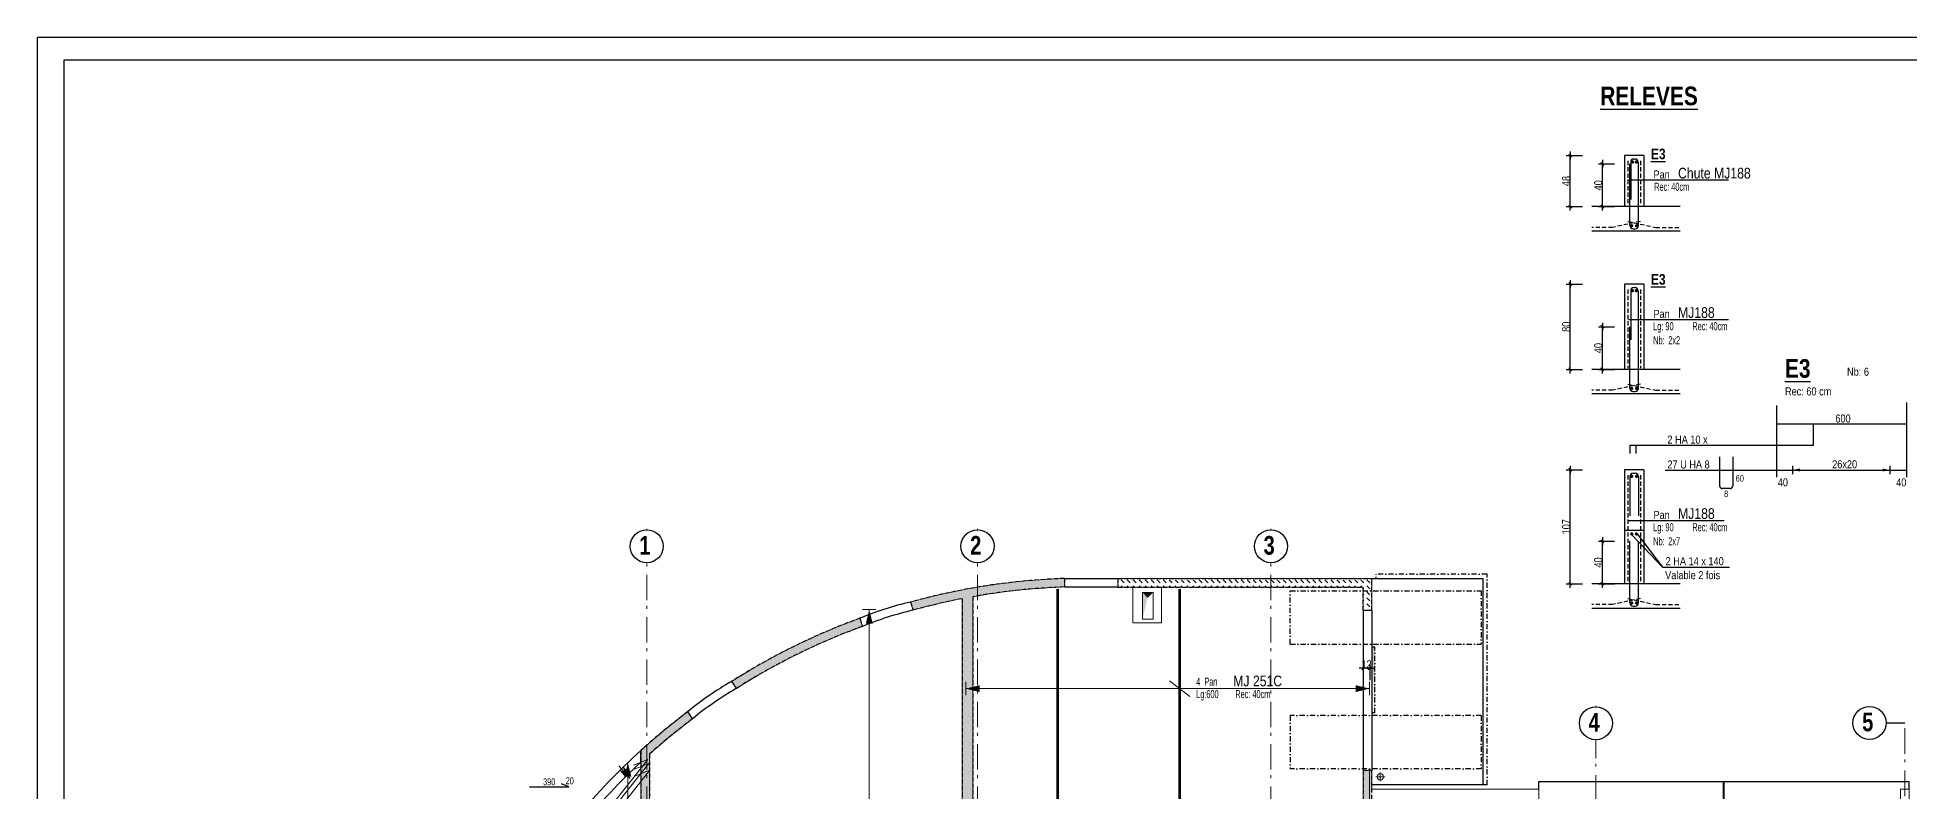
# Model space of a CAD drawing. Header units: centimetres. Extents: x 24964 to 31264, y 2319 to 6519.
# Drawn here: x 24964 to 28473, y 5105 to 6519 of the extents above; entities that cross this region are included whole.
import ezdxf
from ezdxf.enums import TextEntityAlignment as Align

# ---------------------------------------------------------------- set-up
doc = ezdxf.new("R2010")
doc.units = ezdxf.units.CM
doc.header["$LTSCALE"] = 12.7
doc.header["$PDMODE"] = 1
doc.header["$PDSIZE"] = -2
for name, pattern in [('CACHE2', [0.1875, 0.125, -0.0625]), ('CACHEX2', [19.05, 12.7, -6.35]), ('Style de ligne -6', [2.08328, 1.25, -0.41656, 0.13886, -0.27786]), ('TIRETPTX2', [50.8, 25.4, -12.7, 0, -12.7])]:
    doc.linetypes.add(name, pattern=pattern)
doc.layers.get('0').update_dxf_attribs({"lineweight": 5})
for name, color, linetype in [('01_ARMA_INF', 50, 'Continuous'), ('01_cote_gen', 4, 'Continuous'), ('01_linteaux', 2, 'Continuous'), ('01_murs_sup', 2, 'CACHEX2'), ('01_texte', 230, 'Continuous'), ('AA_COTES', 2, 'Continuous')]:
    doc.layers.add(name, color=color, linetype=linetype)
for name, color, linetype, lineweight in [('01_murs_coup', 5, 'Continuous', 60), ('01_résv', 32, 'Continuous', 9), ('B Général', 7, 'Continuous', 5)]:
    doc.layers.add(name, color=color, linetype=linetype, lineweight=lineweight)
doc.styles.add('impact', font='impact.ttf')
doc.styles.add('PATIO', font='ARIALN.TTF')
doc.styles.add('STYLE2', font='ARIALN.TTF')
doc.styles.add('Titre', font='ariblk.ttf')
doc.dimstyles.new('JB25', dxfattribs={"dimscale": 0.1, "dimtxt": 150, "dimasz": 15, "dimexe": 0.1, "dimexo": 0.1, "dimgap": 0.09, "dimtad": 1, "dimdec": 1, "dimlfac": 0.5, "dimdsep": 46, "dimtxsty": 'STYLE2', "dimblk1": 'BOND_G', "dimblk2": 'BOND_D', "dimsah": 1, "dimcen": 1.5, "dimdle": 0.01, "dimse1": 1, "dimse2": 1, "dimclrd": 4, "dimclre": 2, "dimclrt": 6, "dimazin": 2, "dimtfac": 2.333333, "dimtdec": 1, "dimtix": 1, "dimtmove": 2, "dimatfit": 3, "dimldrblk": 'BOND_G', "dimfxl": 1, "dimtolj": 1, "dimtzin": 0, "dimarcsym": 0})
doc.dimstyles.new('JB50', dxfattribs={"dimscale": 0.1, "dimtxt": 150, "dimasz": 15, "dimexe": 0.1, "dimexo": 0.1, "dimgap": 0.09, "dimtad": 1, "dimdec": 1, "dimdsep": 46, "dimtxsty": 'STYLE2', "dimblk1": 'BOND_G', "dimblk2": 'BOND_D', "dimsah": 1, "dimcen": 1.5, "dimdle": 0.01, "dimse1": 1, "dimse2": 1, "dimclrd": 4, "dimclre": 2, "dimclrt": 6, "dimazin": 2, "dimtfac": 2.333333, "dimtdec": 1, "dimtix": 1, "dimtmove": 2, "dimatfit": 3, "dimldrblk": 'BOND_G', "dimfxl": 1, "dimtolj": 1, "dimtzin": 0, "dimarcsym": 0})
pattern_1 = [(135, (22264.4976, -3966.91), (-11.22532, 9e-16), [7.9375, -7.9375])]

# ---------------------------------------------------------------- blocks, each defined once
blk = doc.blocks.new('BOND_G')
at = {"layer": 'AA_COTES', "color": 0}
for p, q in [((5, 0), (-5, 0)), ((1.8, 1.8), (-1.8, -1.8)), ((0, -5), (0, 15))]:
    blk.add_line(p, q, dxfattribs=at)
blk = doc.blocks.new('BOND_D')
at = {"layer": 'AA_COTES', "color": 0}
for p, q in [((5, 0), (-5, 0)), ((-1.8, -1.8), (1.8, 1.8)), ((0, 5), (0, -15))]:
    blk.add_line(p, q, dxfattribs=at)
blk = doc.blocks.new('*D2941')
at = {"color": 4, "lineweight": -2, "transparency": 16777216}
for p, q in [((27448, 5335.9), (27446.5, 5335.9)), ((27461.5, 5335.9), (27449.5, 5335.9)), ((27463, 5335.9), (27464.5, 5335.9))]:
    blk.add_line(p, q, dxfattribs=at)
at = {"layer": 'Defpoints', "color": 0, "transparency": 16777216}
for p in [(27449.5, 5335.9), (27449.5, 5322.8), (27461.5, 5310.4)]:
    blk.add_point(p, dxfattribs=at)
at = {"color": 4, "lineweight": -2, "transparency": 16777216, "xscale": 1.5, "yscale": 1.5, "zscale": 1.5}
blk.add_blockref('BOND_D', (27449.5, 5335.9), dxfattribs=at)
at = {"color": 4, "lineweight": -2, "transparency": 16777216, "xscale": 1.5, "yscale": 1.5, "zscale": 1.5, "rotation": 180}
blk.add_blockref('BOND_G', (27461.5, 5335.9), dxfattribs=at)
at = {"color": 6, "transparency": 16777216, "insert": (27455.5, 5343.4), "char_height": 15, "attachment_point": 5, "style": 'STYLE2'}
blk.add_mtext('\\A1;12', dxfattribs=at)
blk = doc.blocks.new('*D3003')
at = {"layer": '01_cote_gen', "color": 4, "lineweight": -2, "ltscale": 0.5, "transparency": 16777216}
blk.add_line((27897.6, 5495.8), (27897.6, 5572.8), dxfattribs=at)
at = {"layer": 'Defpoints', "color": 0, "ltscale": 0.5, "transparency": 16777216}
for p in [(27897.6, 5574.3), (27949.2, 5574.3), (27931.3, 5494.3)]:
    blk.add_point(p, dxfattribs=at)
at = {"layer": '01_cote_gen', "color": 4, "lineweight": -2, "ltscale": 0.5, "transparency": 16777216, "xscale": 1.5, "yscale": 1.5, "zscale": 1.5}
for name, p, rotation in [('BOND_D', (27897.6, 5574.3), 90), ('BOND_G', (27897.6, 5494.3), 270)]:
    blk.add_blockref(name, p, dxfattribs=dict(at, rotation=rotation))
at = {"layer": '01_cote_gen', "color": 6, "ltscale": 0.5, "transparency": 16777216, "insert": (27889.9, 5534.3), "char_height": 15, "attachment_point": 5, "rotation": 90, "style": 'STYLE2'}
blk.add_mtext('\\A1;40', dxfattribs=at)
blk = doc.blocks.new('*D3004')
at = {"layer": '01_cote_gen', "color": 4, "lineweight": -2, "ltscale": 0.5, "transparency": 16777216}
blk.add_line((27837.6, 5495.8), (27837.6, 5706.8), dxfattribs=at)
at = {"layer": 'Defpoints', "color": 0, "ltscale": 0.5, "transparency": 16777216}
for p in [(27837.6, 5708.3), (27939.2, 5708.3), (27939.2, 5494.3)]:
    blk.add_point(p, dxfattribs=at)
at = {"layer": '01_cote_gen', "color": 4, "lineweight": -2, "ltscale": 0.5, "transparency": 16777216, "xscale": 1.5, "yscale": 1.5, "zscale": 1.5}
for name, p, rotation in [('BOND_D', (27837.6, 5708.3), 90), ('BOND_G', (27837.6, 5494.3), 270)]:
    blk.add_blockref(name, p, dxfattribs=dict(at, rotation=rotation))
at = {"layer": '01_cote_gen', "color": 6, "ltscale": 0.5, "transparency": 16777216, "insert": (27829.9, 5601.3), "char_height": 15, "attachment_point": 5, "rotation": 90, "style": 'STYLE2'}
blk.add_mtext('\\A1;107', dxfattribs=at)
blk = doc.blocks.new('*D3005')
at = {"layer": '01_cote_gen', "color": 4, "lineweight": -2, "ltscale": 0.5, "transparency": 16777216}
blk.add_line((27897.6, 5897.9), (27897.6, 5974.9), dxfattribs=at)
at = {"layer": 'Defpoints', "color": 0, "ltscale": 0.5, "transparency": 16777216}
for p in [(27897.6, 5976.4), (27949.2, 5976.4), (27931.3, 5896.4)]:
    blk.add_point(p, dxfattribs=at)
at = {"layer": '01_cote_gen', "color": 4, "lineweight": -2, "ltscale": 0.5, "transparency": 16777216, "xscale": 1.5, "yscale": 1.5, "zscale": 1.5}
for name, p, rotation in [('BOND_D', (27897.6, 5976.4), 90), ('BOND_G', (27897.6, 5896.4), 270)]:
    blk.add_blockref(name, p, dxfattribs=dict(at, rotation=rotation))
at = {"layer": '01_cote_gen', "color": 6, "ltscale": 0.5, "transparency": 16777216, "insert": (27889.9, 5936.4), "char_height": 15, "attachment_point": 5, "rotation": 90, "style": 'STYLE2'}
blk.add_mtext('\\A1;40', dxfattribs=at)
blk = doc.blocks.new('*D3006')
at = {"layer": '01_cote_gen', "color": 4, "lineweight": -2, "ltscale": 0.5, "transparency": 16777216}
blk.add_line((27837.6, 5897.9), (27837.6, 6054.9), dxfattribs=at)
at = {"layer": 'Defpoints', "color": 0, "ltscale": 0.5, "transparency": 16777216}
for p in [(27837.6, 6056.4), (27939.2, 6056.4), (27939.2, 5896.4)]:
    blk.add_point(p, dxfattribs=at)
at = {"layer": '01_cote_gen', "color": 4, "lineweight": -2, "ltscale": 0.5, "transparency": 16777216, "xscale": 1.5, "yscale": 1.5, "zscale": 1.5}
for name, p, rotation in [('BOND_D', (27837.6, 6056.4), 90), ('BOND_G', (27837.6, 5896.4), 270)]:
    blk.add_blockref(name, p, dxfattribs=dict(at, rotation=rotation))
at = {"layer": '01_cote_gen', "color": 6, "ltscale": 0.5, "transparency": 16777216, "insert": (27829.9, 5976.4), "char_height": 15, "attachment_point": 5, "rotation": 90, "style": 'STYLE2'}
blk.add_mtext('\\A1;80', dxfattribs=at)
blk = doc.blocks.new('*D3007')
at = {"layer": '01_cote_gen', "color": 4, "lineweight": -2, "ltscale": 0.5, "transparency": 16777216}
blk.add_line((27897.6, 6203.1), (27897.6, 6280.1), dxfattribs=at)
at = {"layer": 'Defpoints', "color": 0, "ltscale": 0.5, "transparency": 16777216}
for p in [(27897.6, 6281.6), (27949.2, 6281.6), (27931.3, 6201.6)]:
    blk.add_point(p, dxfattribs=at)
at = {"layer": '01_cote_gen', "color": 4, "lineweight": -2, "ltscale": 0.5, "transparency": 16777216, "xscale": 1.5, "yscale": 1.5, "zscale": 1.5}
for name, p, rotation in [('BOND_D', (27897.6, 6281.6), 90), ('BOND_G', (27897.6, 6201.6), 270)]:
    blk.add_blockref(name, p, dxfattribs=dict(at, rotation=rotation))
at = {"layer": '01_cote_gen', "color": 6, "ltscale": 0.5, "transparency": 16777216, "insert": (27889.9, 6241.6), "char_height": 15, "attachment_point": 5, "rotation": 90, "style": 'STYLE2'}
blk.add_mtext('\\A1;40', dxfattribs=at)
blk = doc.blocks.new('*D3008')
at = {"layer": '01_cote_gen', "color": 4, "lineweight": -2, "ltscale": 0.5, "transparency": 16777216}
blk.add_line((27837.6, 6203.1), (27837.6, 6296.1), dxfattribs=at)
at = {"layer": 'Defpoints', "color": 0, "ltscale": 0.5, "transparency": 16777216}
for p in [(27837.6, 6297.6), (27939.2, 6297.6), (27939.2, 6201.6)]:
    blk.add_point(p, dxfattribs=at)
at = {"layer": '01_cote_gen', "color": 4, "lineweight": -2, "ltscale": 0.5, "transparency": 16777216, "xscale": 1.5, "yscale": 1.5, "zscale": 1.5}
for name, p, rotation in [('BOND_D', (27837.6, 6297.6), 90), ('BOND_G', (27837.6, 6201.6), 270)]:
    blk.add_blockref(name, p, dxfattribs=dict(at, rotation=rotation))
at = {"layer": '01_cote_gen', "color": 6, "ltscale": 0.5, "transparency": 16777216, "insert": (27829.9, 6249.6), "char_height": 15, "attachment_point": 5, "rotation": 90, "style": 'STYLE2'}
blk.add_mtext('\\A1;48', dxfattribs=at)

msp = doc.modelspace()

# ---------------------------------------------------------------- hatches: boundary and pattern name
at = {"layer": '01_linteaux'}
h = msp.add_hatch(dxfattribs=at)
h.set_pattern_fill('DASH', color=256, scale=2.5, angle=135)
h.set_pattern_definition(pattern_1)
h.paths.add_polyline_path([(26889.02, 5488.37), (26889.02, 5495.43), (26888.86, 5504.38, 0.0587084), (26600.93, 5460.22), (26605.81, 5444.97, -0.0191623), (26697.46, 5466.49), (26697.46, 4625.44), (26906.46, 4625.44), (26906.46, 4300.39), (26665.46, 4300.39), (26665.46, 4282.39), (26924.46, 4282.39), (26924.46, 4330.39), (27099.46, 4330.39), (27099.46, 4533.39), (27264.46, 4533.39), (27264.46, 4330.39), (27284.46, 4330.39), (27284.46, 4555.39), (27264.46, 4555.39), (27264.46, 4549.39), (26924.46, 4549.39), (26924.46, 4889.39), (27264.46, 4889.39), (27264.46, 4688.39), (27299.46, 4688.39), (27299.46, 4708.39), (27284.46, 4708.39), (27284.46, 4909.39), (26906.46, 4909.39), (26906.46, 4643.44), (26717.46, 4643.44), (26717.46, 5470.21, -0.0351438)])
h.paths.add_polyline_path([(26997.46, 4529.39), (26997.46, 4350.39), (26924.46, 4350.39), (26924.46, 4529.39)], flags=16)
h.paths.add_polyline_path([(27079.46, 4529.39), (27079.46, 4350.39), (27015.46, 4350.39), (27015.46, 4529.39)], flags=16)
h = msp.add_hatch(dxfattribs=at)
h.set_pattern_fill('DASH', color=256, scale=2.5, angle=135)
h.set_pattern_definition(pattern_1)
h.paths.add_polyline_path([(27465.46, 5504.38), (26989.42, 5504.38), (26989.42, 5488.38), (27449.46, 5488.38), (27449.46, 5444.37), (27465.46, 5444.37)])
h = msp.add_hatch(dxfattribs=at)
h.set_pattern_fill('DASH', color=256, scale=2.5, angle=135)
h.set_pattern_definition(pattern_1)
h.paths.add_polyline_path([(26510.56, 5414.5), (26505.68, 5429.76, 0.053996), (26265.21, 5311.31), (26274.33, 5298.14, -0.0537335)])
h.paths.add_polyline_path([(26192.12, 5241.21), (26183.01, 5254.37, 0.0228439), (26095.45, 5181.87), (26095.45, 4968.4), (26111.45, 4968.4), (26111.45, 5174.76, -0.0212749)])
h.paths.add_polyline_path([(25894.21, 4910.33), (25877.07, 4920.63), (25851.32, 4877.76), (25868.47, 4867.46)])
h.paths.add_polyline_path([(26111.45, 4668.4), (26095.45, 4668.4), (26095.45, 4568.4), (26111.45, 4568.4)])
h.paths.add_polyline_path([(26111.45, 4468.4), (26095.45, 4468.4), (26095.45, 4300.39), (25662.66, 4300.39), (25711.42, 4462.82), (25696.1, 4467.42), (25606.07, 4167.5), (25621.39, 4162.9), (25657.26, 4282.39), (25785.42, 4282.39), (25801.42, 4282.39), (26453.46, 4282.39), (26453.46, 3774.39), (26471.46, 3774.39), (26471.46, 4282.39), (26563.46, 4282.39), (26563.46, 4300.39), (26111.45, 4300.39)])
h = msp.add_hatch(dxfattribs=at)
h.set_pattern_fill('DASH', color=256, scale=2.5, angle=135)
h.set_pattern_definition(pattern_1)
h.paths.add_polyline_path([(27578.46, 4909.39), (27465.46, 4909.39), (27465.46, 5144.37), (27449.46, 5144.37), (27449.46, 4708.39), (27401.46, 4708.39), (27401.46, 4688.39), (27449.46, 4688.39), (27449.46, 4300.39), (27414.46, 4300.39), (27414.46, 4282.39), (27719.46, 4282.39), (27719.46, 4300.39), (27467.46, 4300.39), (27467.46, 4893.39), (27578.46, 4893.39)])
h.paths.add_polyline_path([(27851.46, 4909.39), (27678.46, 4909.39), (27678.46, 4893.39), (27851.46, 4893.39)])
h.paths.add_polyline_path([(28126.46, 4909.39), (27951.46, 4909.39), (27951.46, 4893.39), (28126.46, 4893.39)])
h.paths.add_polyline_path([(28472.46, 4909.39), (28326.46, 4909.39), (28326.46, 4893.39), (28456.46, 4893.39), (28456.46, 4817.39), (28472.46, 4817.39)])
h.paths.add_polyline_path([(28087.46, 4300.39), (28037.46, 4300.39), (28037.46, 4282.39), (28087.46, 4282.39)], flags=17)
h.paths.add_polyline_path([(28472.46, 4517.39), (28456.46, 4517.39), (28456.46, 4152.39), (27894.46, 4152.39), (27894.46, 4300.39), (27821.46, 4300.39), (27821.46, 4282.39), (27876.46, 4282.39), (27876.46, 4152.39), (27798.46, 4152.39), (27798.46, 4134.39), (28456.46, 4134.39), (28456.46, 3917.39), (28472.46, 3917.39)])

# ---------------------------------------------------------------- linework, layer by layer
at = {"layer": '01_ARMA_INF', "linetype": 'Continuous', "lineweight": 0, "const_width": 5, "flags": 128}
for points in [[(26876.64, 5484.8), (26876.73, 4872.9)], [(27105.4, 5484.81), (27105.49, 4913.93)]]:
    msp.add_lwpolyline(points, dxfattribs=at)
at = {"layer": '01_cote_gen'}
for p in [(31264.29, 6518.88), (24964.29, 2318.88)]:
    msp.add_line(p, (24964.29, 6518.88), dxfattribs=at)
at = {"layer": '01_linteaux', "linetype": 'Continuous'}
for p, q in [((27939.19, 6297.63), (27939.19, 6201.63)), ((27975.19, 6297.63), (27939.19, 6297.63)), ((27975.19, 6297.63), (27975.19, 6201.63)), ((28043.2, 6201.63), (27877.69, 6201.63)), ((28043.2, 6155.63), (27877.69, 6155.63)), ((27939.19, 6056.43), (27939.19, 5896.43)), ((27975.19, 6056.43), (27939.19, 6056.43)), ((27975.19, 6056.43), (27975.19, 5896.43)), ((28043.2, 5896.43), (27877.69, 5896.43)), ((28043.2, 5850.43), (27877.69, 5850.43)), ((28224.28, 5794.15), (28467.76, 5794.15)), ((28117.36, 5732.64), (28117.36, 5677.92)), ((28141.97, 5732.64), (28141.97, 5677.92)), ((27939.19, 5708.28), (27939.19, 5494.28)), ((27975.19, 5708.28), (27939.19, 5708.28)), ((27975.19, 5708.28), (27975.19, 5494.28)), ((28136.97, 5672.92), (28122.36, 5672.92)), ((27975.19, 5594.28), (27939.19, 5594.28)), ((28043.2, 5494.28), (27877.69, 5494.28)), ((28043.2, 5448.28), (27877.69, 5448.28))]:
    msp.add_line(p, q, dxfattribs=at)
at = {"layer": '01_linteaux', "linetype": 'CACHE2', "ltscale": 5}
for p, q in [((27945.19, 6287.37), (27945.19, 6203.77)), ((27969.19, 6287.37), (27969.19, 6203.77)), ((27916.86, 6162.75), (27877.69, 6162.75)), ((27968.9, 6173.95), (27916.86, 6162.75)), ((27945.49, 6173.95), (27997.53, 6162.75)), ((27997.53, 6162.75), (28042.97, 6162.75)), ((27945.19, 6046.17), (27945.19, 5898.57)), ((27969.19, 6046.17), (27969.19, 5898.57)), ((27968.9, 5868.75), (27916.86, 5857.55)), ((27945.49, 5868.75), (27997.53, 5857.55)), ((27916.86, 5857.55), (27877.69, 5857.55)), ((27997.53, 5857.55), (28042.97, 5857.55)), ((27945.19, 5698.01), (27945.19, 5496.41)), ((27969.19, 5698.01), (27969.19, 5496.41)), ((27916.86, 5455.39), (27877.69, 5455.39)), ((27968.9, 5466.59), (27916.86, 5455.39)), ((27945.49, 5466.59), (27997.53, 5455.39)), ((27997.53, 5455.39), (28042.97, 5455.39))]:
    msp.add_line(p, q, dxfattribs=at)
at = {"layer": '01_linteaux', "linetype": 'TIRETPTX2', "ltscale": 0.03}
for p, q in [((27681.46, 5512.37), (27473.46, 5512.38)), ((27681.46, 5117.4), (27681.46, 5512.37)), ((27312.46, 5381.39), (27312.46, 5481.39)), ((27312.46, 5481.39), (27670.46, 5481.39)), ((27670.46, 5481.39), (27670.46, 5381.39)), ((27312.46, 5381.39), (27670.46, 5381.39)), ((27465.46, 5376.39), (27471.46, 5376.39)), ((27471.46, 5252.42), (27471.46, 5376.39)), ((27670.46, 5247.41), (27312.46, 5247.43)), ((27312.46, 5247.43), (27312.46, 5147.43)), ((27471.46, 5252.42), (27465.46, 5252.42)), ((27670.46, 5247.41), (27670.46, 5147.41)), ((27670.46, 5147.41), (27312.46, 5147.43))]:
    msp.add_line(p, q, dxfattribs=at)
at = {"layer": '01_linteaux', "linetype": 'TIRETPTX2', "ltscale": 0.01}
for p, q in [((27473.46, 5504.38), (27473.46, 5512.38)), ((28472.46, 5109.34), (28472.46, 5117.34))]:
    msp.add_line(p, q, dxfattribs=at)
at = {"layer": '01_linteaux'}
for p, q in [((26888.86, 5504.38), (26989.42, 5504.38)), ((26989.42, 5488.38), (26889.42, 5488.39)), ((27465.46, 5504.38), (27673.46, 5504.37)), ((27673.46, 5504.37), (27673.46, 5117.4)), ((27449.46, 5444.37), (27449.46, 5144.37)), ((27465.46, 5444.37), (27465.46, 5144.37)), ((26094.45, 5180.96), (26094.45, 5159.21)), ((27778.46, 5123.39), (28124.96, 5123.39)), ((27778.46, 5109.37), (27778.46, 5123.39)), ((28124.96, 4909.34), (28124.96, 5123.39)), ((28125.96, 5123.39), (28472.46, 5123.39)), ((28125.96, 4909.34), (28125.96, 5123.39)), ((28472.46, 5109.39), (28472.46, 5123.39)), ((27681.46, 5117.4), (27465.46, 5117.41))]:
    msp.add_line(p, q, dxfattribs=at)
at = {"layer": '01_linteaux', "lineweight": 0}
for p, q in [((27473.3, 5132.42), (27489.61, 5132.42)), ((27481.46, 5140.57), (27481.46, 5124.27))]:
    msp.add_line(p, q, dxfattribs=at)
msp.add_circle((27481.46, 5132.42), 6, dxfattribs=at)
at = {"layer": '01_linteaux', "linetype": 'Continuous'}
for centre, start, end in [((28122.36, 5677.92), 180, 270), ((28136.97, 5677.92), 270, 0)]:
    msp.add_arc(centre, 5, start, end, dxfattribs=at)
at = {"layer": '01_linteaux'}
for centre, radius, start, end in [((26742.48, 4853.66), 622.87, 103.13524, 112.34389), ((26752.36, 4822.76), 639.24, 103.2534, 112.22574), ((26577.61, 4772.45), 622.87, 120.10253, 129.31118), ((26596.4, 4746.05), 639.24, 120.25777, 129.23011), ((26932.26, 4260.41), 1244.73, 132.24354, 147.9663), ((26932.26, 4260.41), 1228.73, 132.92478, 147.9663)]:
    msp.add_arc(centre, radius, start, end, dxfattribs=at)
at = {"layer": '01_linteaux', "linetype": 'TIRETPTX2', "ltscale": 0.03}
msp.add_solid([(27465.46, 5376.39), (27471.46, 5376.39), (27471.46, 5252.42)], dxfattribs=at)
at = {"layer": '01_murs_coup', "linetype": 'Continuous', "lineweight": 18}
for p, q in [((26889.42, 5504.39), (26889.42, 5488.39)), ((26989.42, 5504.38), (26989.42, 5488.38)), ((26989.42, 5504.38), (27465.46, 5504.38)), ((26989.42, 5488.38), (27449.46, 5488.38)), ((27449.46, 5444.37), (27449.46, 5488.38)), ((27465.46, 5444.37), (27465.46, 5504.38)), ((26600.93, 5460.22), (26605.81, 5444.97)), ((26697.46, 5466.49), (26697.46, 4625.44)), ((26717.46, 5470.21), (26717.46, 4643.44)), ((27465.46, 5444.37), (27449.46, 5444.37)), ((26505.68, 5429.76), (26510.56, 5414.5)), ((26265.21, 5311.31), (26274.33, 5298.14)), ((26183.01, 5254.37), (26192.12, 5241.21)), ((26095.45, 5181.87), (26095.45, 4968.4)), ((26111.45, 5174.76), (26111.45, 4968.4)), ((27465.46, 5144.37), (27449.46, 5144.37)), ((27449.46, 5144.37), (27449.46, 4708.39)), ((27461.46, 5144.37), (27461.46, 4708.39)), ((27465.46, 5109.37), (27465.46, 5144.37)), ((27465.46, 5109.37), (27778.46, 5109.37)), ((27778.46, 5036.36), (27778.46, 5109.37)), ((28472.46, 5109.39), (28456.46, 5109.39)), ((28456.46, 4909.39), (28456.46, 5109.39)), ((28472.46, 4282.39), (28472.46, 5109.39))]:
    msp.add_line(p, q, dxfattribs=at)
for radius, start, end in [(1244.73, 91.97223, 105.4374), (1228.73, 91.99793, 100.06764), (1228.73, 101.01627, 105.40741), (1244.73, 110.04173, 122.4047), (1228.73, 110.07172, 122.3747), (1244.73, 127.00902, 132.24354), (1228.73, 127.03901, 131.91412)]:
    msp.add_arc((26932.26, 4260.41), radius, start, end, dxfattribs=at)
at = {"layer": '01_murs_sup', "ltscale": 0.05}
for p, q in [((26889.42, 5504.39), (26889.42, 5488.39)), ((26989.42, 5504.38), (26989.42, 5488.38)), ((26989.42, 5504.38), (27465.46, 5504.38)), ((26989.42, 5488.38), (27449.46, 5488.38)), ((27449.46, 5444.37), (27449.46, 5488.38)), ((27465.46, 5444.37), (27465.46, 5504.38)), ((26600.93, 5460.22), (26605.81, 5444.97)), ((26697.46, 5466.49), (26697.46, 4625.44)), ((26717.46, 5470.21), (26717.46, 4643.44)), ((27465.46, 5444.37), (27449.46, 5444.37)), ((26505.68, 5429.76), (26510.56, 5414.5)), ((26265.21, 5311.31), (26274.33, 5298.14)), ((26183.01, 5254.37), (26192.12, 5241.21)), ((26095.45, 5181.87), (26095.45, 4968.4)), ((26111.45, 5174.76), (26111.45, 4968.4)), ((27465.46, 5144.37), (27449.46, 5144.37)), ((27449.46, 5144.37), (27449.46, 4708.39)), ((27465.46, 4909.39), (27465.46, 5144.37))]:
    msp.add_line(p, q, dxfattribs=at)
for radius, start, end in [(1244.73, 91.97223, 105.4374), (1228.73, 91.99793, 100.06764), (1228.73, 101.01627, 105.40741), (1244.73, 110.04173, 122.4047), (1228.73, 110.07172, 122.3747), (1244.73, 127.00902, 132.24354), (1228.73, 127.03901, 131.91412)]:
    msp.add_arc((26932.26, 4260.41), radius, start, end, dxfattribs=at)
at = {"layer": '01_résv', "linetype": 'Continuous', "lineweight": 13}
for p, q in [((27017.4, 5421.38), (27017.4, 5488.38)), ((27017.4, 5421.38), (27017.4, 5488.38)), ((27071.46, 5488.38), (27071.46, 5421.38)), ((27071.46, 5488.38), (27071.46, 5421.38)), ((27071.46, 5421.38), (27017.4, 5421.38))]:
    msp.add_line(p, q, dxfattribs=at)
at = {"layer": '01_résv'}
for p, q in [((27035.47, 5478.34), (27055.47, 5478.34)), ((27035.47, 5428.34), (27035.47, 5478.34)), ((27055.47, 5478.34), (27055.47, 5428.34)), ((27055.47, 5428.34), (27035.47, 5428.34)), ((26075.41, 5129.09), (26054.34, 5153.02)), ((26066.89, 5132.71), (26056.3, 5144.74)), ((26072.6, 5138.33), (26062.01, 5150.36))]:
    msp.add_line(p, q, dxfattribs=at)
for points in [[(27035.47, 5428.34), (27035.47, 5478.34), (27045.47, 5468.15)], [(27035.47, 5478.34), (27055.47, 5478.34), (27045.47, 5468.15)], [(26056.3, 5144.74), (26066.89, 5132.71), (26072.9, 5138), (26062.01, 5150.36)]]:
    msp.add_solid(points, dxfattribs=at)
at = {"layer": '01_texte'}
for p, q in [((25014.29, 2368.88), (25014.29, 6476.69)), ((25014.29, 6476.69), (31214.29, 6476.69)), ((28133.94, 6250.98), (27946.88, 6250.98)), ((28133.94, 5989.59), (27946.88, 5989.59)), ((28125.68, 5612.63), (27946.88, 5612.63)), ((28010.07, 5525.47), (27952.63, 5586.29)), ((27962.86, 5587.79), (28010.07, 5525.47)), ((28010.07, 5525.47), (28136.13, 5525.47)), ((28429.39, 5233.49), (28464.51, 5233.58)), ((25886.9, 5113.59), (25960.41, 5113.59)), ((25960.41, 5113.59), (25946.59, 5119.42))]:
    msp.add_line(p, q, dxfattribs=at)
at = {"layer": '01_texte', "ltscale": 30}
for p, q in [((27949.19, 6166.1), (27949.19, 6281.63)), ((27950.76, 6284.91), (27950.76, 6215.13)), ((27956.76, 6290.91), (27958.54, 6290.91)), ((27964.54, 6284.91), (27964.54, 6215.13)), ((27965.19, 6166.1), (27965.19, 6281.63)), ((27955.19, 6160.1), (27959.19, 6160.1)), ((27950.76, 6043.71), (27950.76, 5951.54)), ((27956.76, 6049.71), (27958.54, 6049.71)), ((27964.54, 6043.71), (27964.54, 5951.54)), ((27949.19, 5860.9), (27949.19, 5976.43)), ((27965.19, 5860.9), (27965.19, 5976.43)), ((27955.19, 5854.9), (27959.19, 5854.9)), ((28224.28, 5828.8), (28224.28, 5694.62)), ((28467.76, 5834.56), (28467.76, 5694.62)), ((28224.28, 5794.15), (28224.28, 5694.62)), ((28293.29, 5754.33), (28293.29, 5794.15)), ((28467.76, 5794.15), (28467.76, 5694.62)), ((27949.43, 5754.33), (28293.29, 5754.33)), ((27949.43, 5754.33), (27949.43, 5738.51)), ((27960.5, 5754.33), (27960.5, 5738.51)), ((27949.19, 5695.55), (27949.19, 5621.55)), ((27955.19, 5701.55), (27959.19, 5701.55)), ((27965.19, 5695.55), (27965.19, 5621.55)), ((28015.62, 5707.73), (28467.76, 5707.73)), ((28254, 5715.79), (28254, 5700.15)), ((28436.67, 5715.79), (28436.67, 5700.15)), ((27949.19, 5458.74), (27949.19, 5574.28)), ((27965.19, 5458.74), (27965.19, 5574.28)), ((27955.19, 5452.74), (27959.19, 5452.74))]:
    msp.add_line(p, q, dxfattribs=at)
at = {"layer": '01_texte', "linetype": 'Continuous', "lineweight": 0}
for p, q in [((26510.94, 5445.96), (26535.9, 5445.96)), ((26523.42, 4308.6), (26523.42, 5445.96)), ((26704.46, 5310.36), (26704.46, 5285.4)), ((27086.39, 5312.39), (27124.47, 5283.38)), ((27461.46, 5310.36), (27461.46, 5285.4)), ((26704.46, 5297.88), (27461.46, 5297.88)), ((25868.22, 4861.49), (26108.73, 5164.99)), ((26070.93, 4918.99), (26070.93, 5158.99)), ((26108.73, 5164.99), (26081.53, 5154.36)), ((25869.74, 4853.9), (26110.25, 5157.4)), ((25871.89, 4841.7), (26112.4, 5145.2)), ((26110.25, 5157.4), (26083.05, 5146.76)), ((26112.4, 5145.2), (26085.2, 5134.57))]:
    msp.add_line(p, q, dxfattribs=at)
at = {"layer": '01_texte', "ltscale": 30, "const_width": 3, "flags": 128}
for points in [[(27955.7, 6285.2, -1), (27952.7, 6285.2, -1)], [(27959.6, 6285.2, 1), (27962.6, 6285.2, 1)], [(27954.13, 6165.8, 1), (27951.13, 6165.8, 1)], [(27960.26, 6165.8, -1), (27963.26, 6165.8, -1)], [(27955.7, 6044, -1), (27952.7, 6044, -1)], [(27959.6, 6044, 1), (27962.6, 6044, 1)], [(27954.13, 5860.6, 1), (27951.13, 5860.6, 1)], [(27960.26, 5860.6, -1), (27963.26, 5860.6, -1)], [(27954.13, 5695.85, -1), (27951.13, 5695.85, -1)], [(27960.26, 5695.85, 1), (27963.26, 5695.85, 1)], [(27954.13, 5587.79, -1), (27951.13, 5587.79, -1)], [(27962.86, 5587.79, -1), (27959.86, 5587.79, -1)], [(27954.13, 5458.44, 1), (27951.13, 5458.44, 1)], [(27960.26, 5458.44, -1), (27963.26, 5458.44, -1)]]:
    msp.add_lwpolyline(points, format="xyb", close=True, dxfattribs=at)
at = {"layer": '01_texte'}
for centre in [(26106.4, 5564.73), (26726.4, 5564.73), (27276.42, 5564.73), (27885.51, 5232.91), (28398.41, 5233.49)]:
    msp.add_circle(centre, 30.98, dxfattribs=at)
at = {"layer": '01_texte', "ltscale": 30}
for centre, start, end in [((27956.76, 6284.91), 90, 180), ((27958.54, 6284.91), 0, 90), ((27955.19, 6166.1), 180, 270), ((27959.19, 6166.1), 270, 0), ((27956.76, 6043.71), 90, 180), ((27958.54, 6043.71), 0, 90), ((27955.19, 5860.9), 180, 270), ((27959.19, 5860.9), 270, 0), ((27955.19, 5695.55), 90, 180), ((27959.19, 5695.55), 0, 90), ((27955.19, 5458.74), 180, 270), ((27959.19, 5458.74), 270, 0)]:
    msp.add_arc(centre, 6, start, end, dxfattribs=at)
for points in [[(28254, 5707.73), (28267.82, 5710.48), (28267.82, 5707.73)], [(28254, 5707.73), (28267.82, 5704.97), (28267.82, 5707.73)], [(28436.67, 5707.73), (28422.85, 5710.48), (28422.85, 5707.73)], [(28436.67, 5707.73), (28422.85, 5704.97), (28422.85, 5707.73)]]:
    msp.add_solid(points, dxfattribs=at)
at = {"layer": '01_texte', "linetype": 'Continuous', "lineweight": 0}
for points in [[(26523.42, 5445.96), (26516.96, 5419.87), (26523.42, 5419.87)], [(26523.42, 5445.96), (26529.88, 5419.87), (26523.42, 5419.87)], [(26704.46, 5297.88), (26730.56, 5304.34), (26730.56, 5297.88)], [(27461.46, 5297.88), (27435.36, 5304.34), (27435.36, 5297.88)], [(26704.46, 5297.88), (26730.56, 5291.42), (26730.56, 5297.88)], [(27461.46, 5297.88), (27435.36, 5291.42), (27435.36, 5297.88)], [(26070.93, 5158.99), (26064.47, 5132.9), (26070.93, 5132.9)], [(26070.93, 5158.99), (26077.39, 5132.9), (26070.93, 5132.9)]]:
    msp.add_solid(points, dxfattribs=at)
at = {"layer": 'B Général', "color": 1, "linetype": 'Style de ligne -6', "lineweight": 13, "ltscale": 3, "true_color": 0xff0000}
for p, q in [((26106.4, 5595.71), (26106.4, 5597.49)), ((26106.4, 5595.71), (26106.4, 5597.49)), ((26726.4, 5595.71), (26726.4, 5597.49)), ((26726.4, 5595.71), (26726.4, 5597.49)), ((27276.41, 5595.71), (27276.41, 5597.49)), ((27276.41, 5595.71), (27276.41, 5597.49)), ((26106.4, 2447.23), (26106.4, 5533.75)), ((26726.4, 2447.23), (26726.4, 5533.75)), ((27276.42, 2447.23), (27276.42, 5533.75)), ((27885.51, 5263.89), (27885.51, 5265.66)), ((27885.51, 5263.89), (27885.51, 5265.66)), ((28464.54, 3429.56), (28464.51, 5233.58)), ((27885.53, 3342.01), (27885.51, 5201.93))]:
    msp.add_line(p, q, dxfattribs=at)

# ---------------------------------------------------------------- texts
at = {"layer": '01_texte', "style": 'Titre', "width": 0.7}
for s, height, p in [('%%URELEVES', 35, (27893.72, 6381.17)), ('%%UE3', 20, (27988.76, 6284.48)), ('%%UE3', 20, (27988.76, 6049.27)), ('%%UE3', 35, (28239.91, 5870.23))]:
    msp.add_text(s, height=height, dxfattribs=at).set_placement(p, align=Align.BOTTOM_LEFT)
at = {"layer": '01_texte', "style": 'STYLE2'}
for s, height, p in [(' Pan  ', 15, (27988.62, 6254.37)), ('Chute MJ188 ', 20, (28039.47, 6254.37)), (' Pan  ', 15, (27988.62, 5992.98)), ('MJ188 ', 20, (28039.47, 5992.98)), ('Nb: 6', 15, (28356.3, 5884.48)), ('Rec: 60 cm', 15, (28239.91, 5847.63)), ('600', 15, (28334.39, 5796.9)), ('2 HA 10 x', 15, (28019.56, 5757.29)), ('27 U HA 8', 15, (28019.56, 5710.68)), ('26x20', 15, (28328.38, 5711.02)), ('60', 12, (28147.66, 5686.16)), ('40', 15, (28226.5, 5677.08)), ('40', 15, (28448.36, 5677.08)), ('8', 12, (28125.87, 5657.12)), (' Pan  ', 15, (27988.62, 5616.02)), ('MJ188 ', 20, (28039.47, 5616.02)), ('2 HA 14 x 140', 15, (28016.26, 5529.28)), ('Valable 2 fois', 15, (28015.29, 5503.12))]:
    msp.add_text(s, height=height, dxfattribs=at).set_placement(p)
at = {"layer": '01_texte', "ltscale": 5, "style": 'PATIO', "width": 0.8}
for s, height, p in [('Rec: 40cm', 15, (27994.79, 6231.29)), ('Lg: 90', 15, (27992.96, 5969.9)), ('Rec: 40cm', 15, (28066.29, 5969.9)), ('Nb:', 15, (27992.96, 5943.58)), ('2x2', 15, (28021.17, 5943.58)), ('Lg: 90', 15, (27992.96, 5592.94)), ('Nb:', 15, (27992.96, 5566.62)), ('2x7', 15, (28021.17, 5566.62)), ('Rec: 40cm', 15, (28066.29, 5592.94)), ('4  Pan', 15, (27136.28, 5303.42)), ('Lg:600', 15, (27136.28, 5280.09)), ('Rec: 40cm', 15, (27209.61, 5280.09)), ('390', 13, (25912.19, 5116.56)), ('20', 13, (25954.52, 5118.54))]:
    msp.add_text(s, height=height, dxfattribs=at).set_placement(p)
at = {"layer": '01_texte', "style": 'impact'}
for s, p in [('1', (26103.06, 5566.61)), ('2', (26723.06, 5566.61)), ('3', (27273.08, 5566.61)), ('4', (27882.17, 5234.79)), ('5', (28395.07, 5235.37))]:
    msp.add_text(s, height=35, dxfattribs=at).set_placement(p, align=Align.MIDDLE_CENTER)
at = {"layer": '01_texte', "ltscale": 5, "style": 'PATIO'}
msp.add_text('MJ 251C', height=20, dxfattribs=at).set_placement((27205.72, 5302.21))

# ---------------------------------------------------------------- dimensions: what is measured, and where the dimension line sits
dim = msp.add_linear_dim(base=(27449.46, 5335.86), p1=(27461.46, 5310.36), p2=(27449.46, 5322.84), dimstyle='JB50')
dim.commit()
dim.dimension.update_dxf_attribs({"geometry": '*D2941', "text_midpoint": (27455.46, 5343.4)})
at = {"layer": '01_cote_gen', "ltscale": 0.5}
for base, p1, p2, picture, middle in [((27837.6, 6297.63), (27939.19, 6201.63), (27939.19, 6297.63), '*D3008', (27829.93, 6249.63)), ((27897.57, 6281.63), (27931.3, 6201.63), (27949.19, 6281.63), '*D3007', (27889.9, 6241.63)), ((27837.6, 6056.43), (27939.19, 5896.43), (27939.19, 6056.43), '*D3006', (27829.93, 5976.43)), ((27897.57, 5976.43), (27931.3, 5896.43), (27949.19, 5976.43), '*D3005', (27889.9, 5936.43)), ((27837.6, 5708.28), (27939.19, 5494.28), (27939.19, 5708.28), '*D3004', (27829.93, 5601.28)), ((27897.57, 5574.28), (27931.3, 5494.28), (27949.19, 5574.28), '*D3003', (27889.9, 5534.28))]:
    dim = msp.add_linear_dim(base=base, p1=p1, p2=p2, angle=90, dimstyle='JB25', dxfattribs=at)
    dim.commit()
    dim.dimension.update_dxf_attribs({"geometry": picture, "text_midpoint": middle})

doc.saveas('drawing.dxf')
